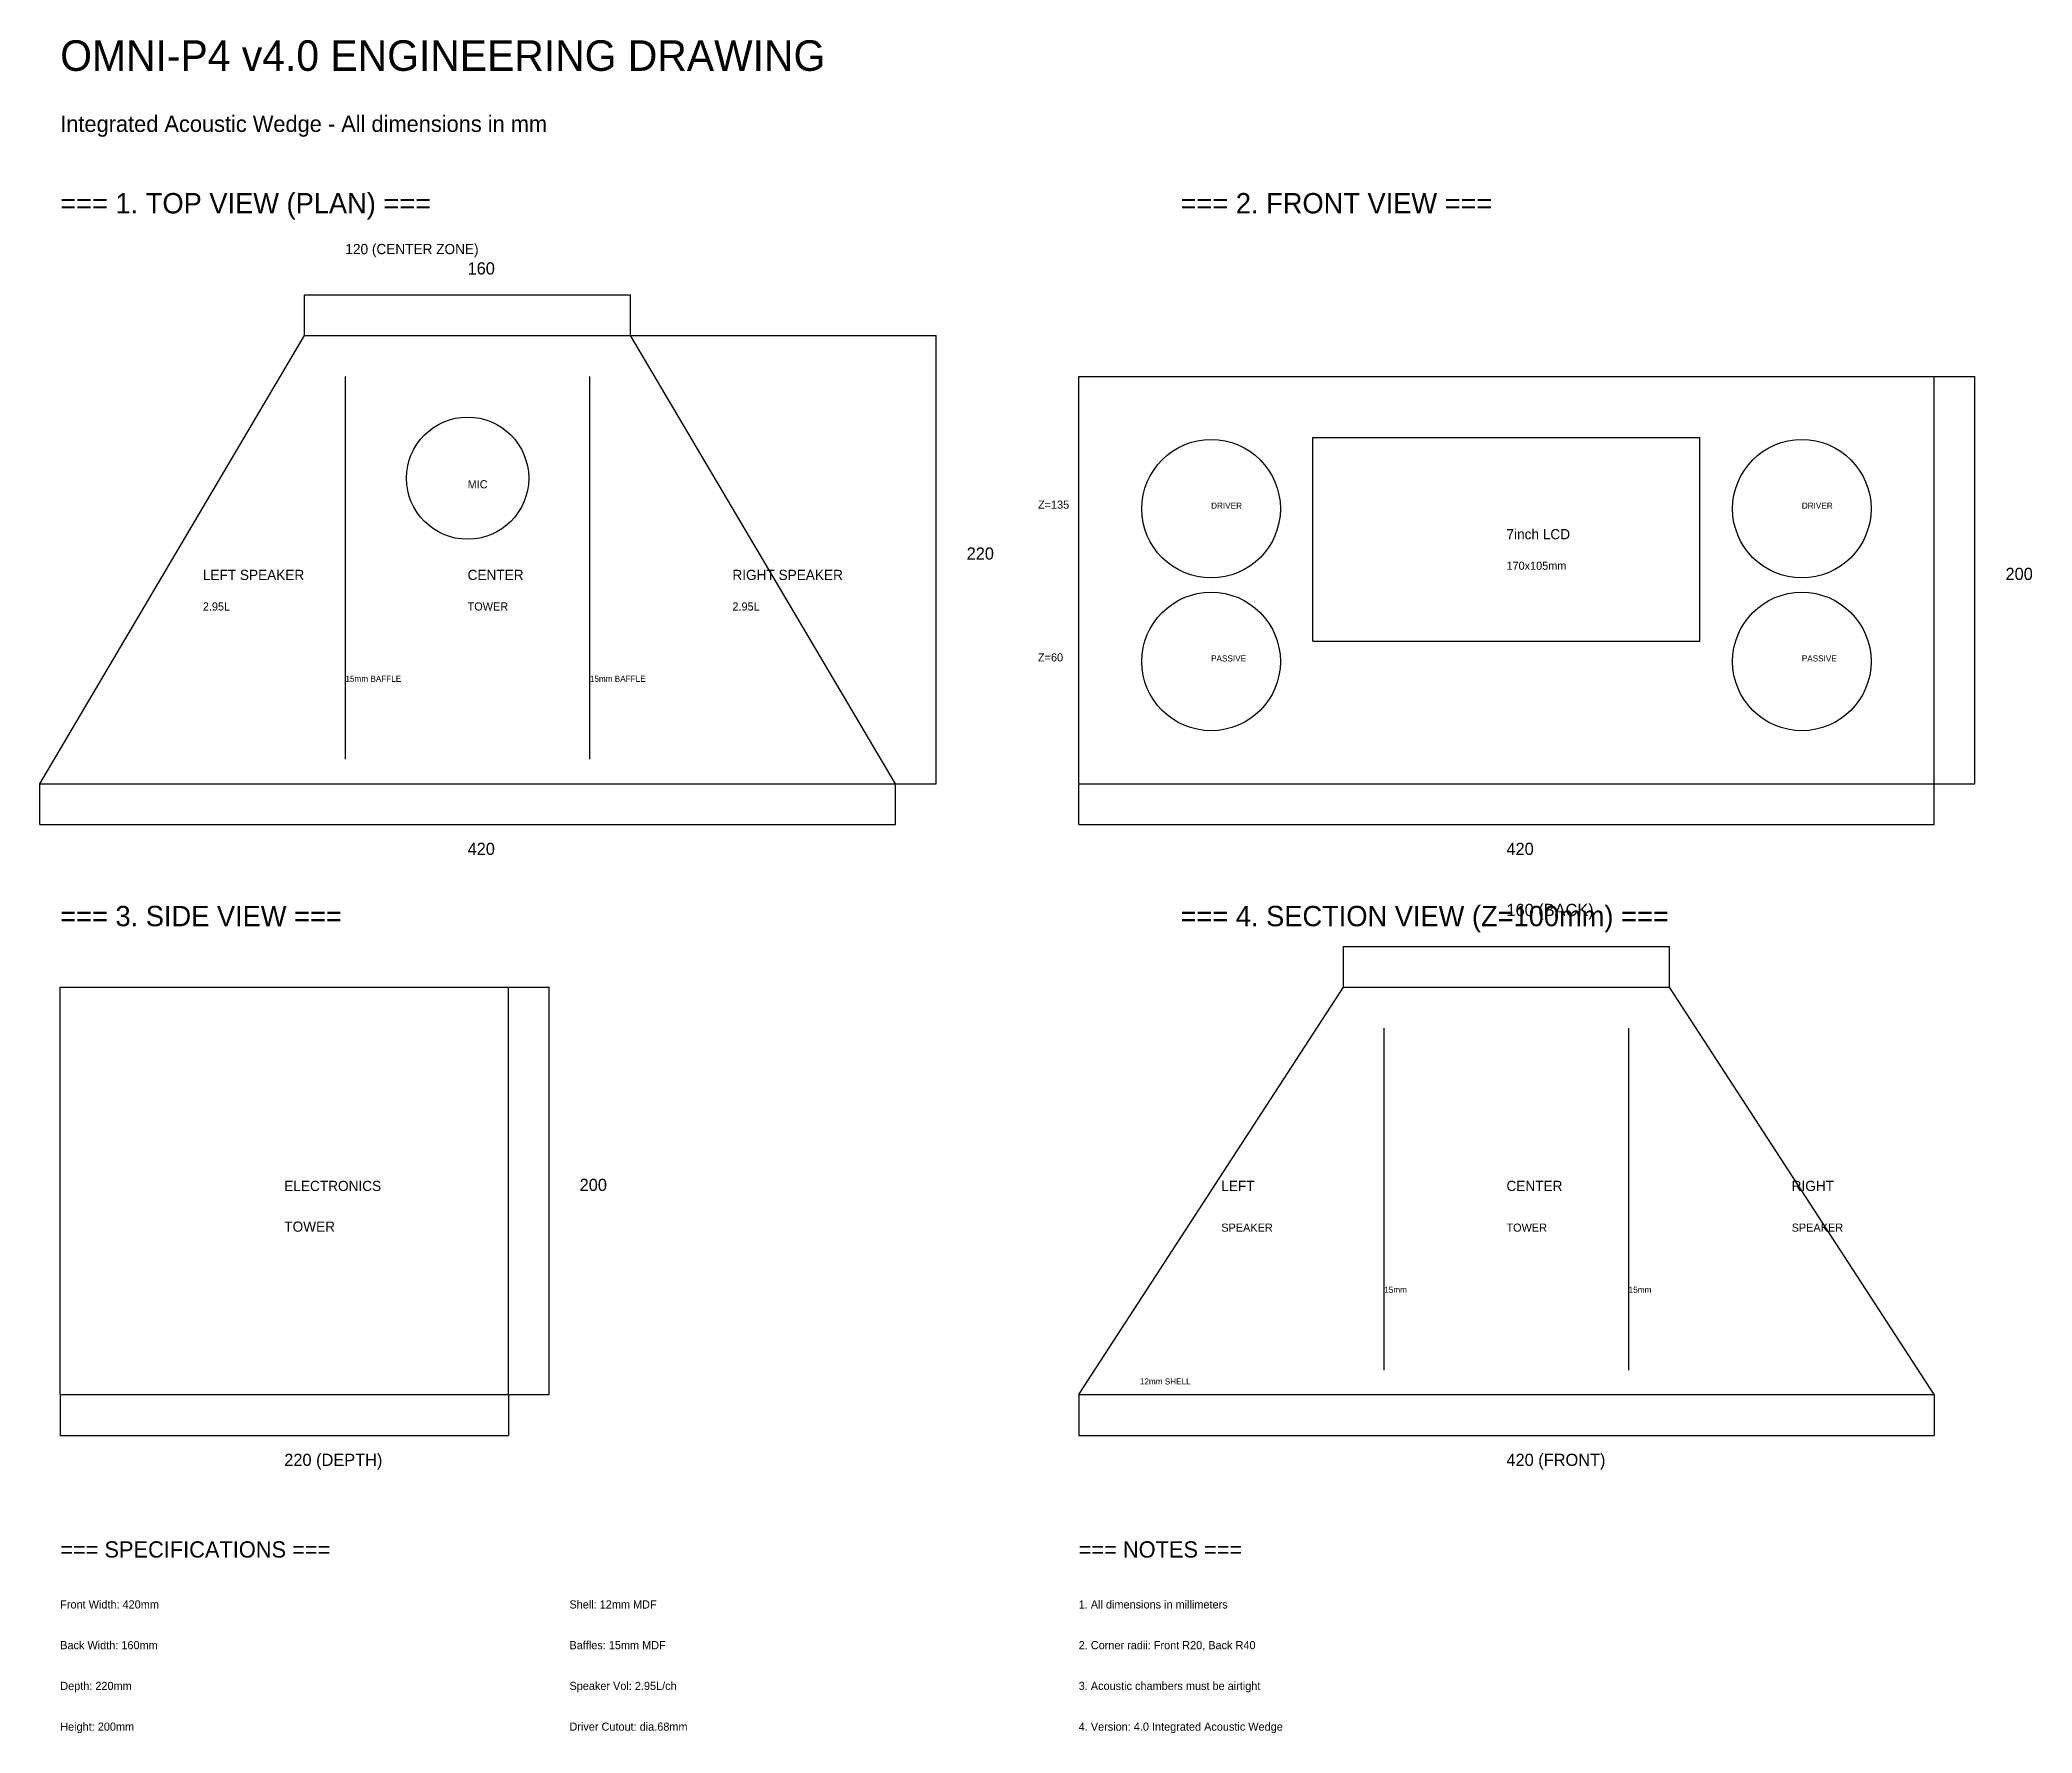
# Model space of a CAD drawing. Extents: x -210 to 768, y -366 to 465.
import ezdxf

# ---------------------------------------------------------------- set-up
doc = ezdxf.new("R2010")
doc.units = 0
doc.layers.get('0').update_dxf_attribs({"linetype": 'CONTINUOUS'})
doc.layers.add('OUTLINE', color=7, linetype='CONTINUOUS')

msp = doc.modelspace()

# ---------------------------------------------------------------- linework, layer by layer
for p, q in [((-80, 340), (80, 340)), ((-80, 320), (-80, 340)), ((80, 320), (80, 340)), ((80, 320), (230, 320)), ((230, 100), (230, 320)), ((720, 300), (740, 300)), ((740, 100), (740, 300)), ((-210, 80), (-210, 100)), ((210, 80), (210, 100)), ((210, 100), (230, 100)), ((300, 80), (300, 100)), ((720, 80), (720, 100)), ((720, 100), (740, 100)), ((-210, 80), (210, 80)), ((300, 80), (720, 80)), ((430, 20), (590, 20)), ((430, 0), (430, 20)), ((590, 0), (590, 20)), ((20, 0), (40, 0)), ((40, -200), (40, 0)), ((-200, -200), (-200, -220)), ((20, -200), (20, -220)), ((20, -200), (40, -200)), ((300, -200), (300, -220)), ((720, -200), (720, -220)), ((-200, -220), (20, -220)), ((300, -220), (720, -220))]:
    msp.add_line(p, q)
at = {"layer": 'OUTLINE'}
for p, q in [((-210, 100), (-80, 320)), ((-80, 320), (80, 320)), ((210, 100), (80, 320)), ((-60, 112), (-60, 300)), ((60, 112), (60, 300)), ((300, 100), (300, 300)), ((300, 300), (720, 300)), ((720, 100), (720, 300)), ((415, 170), (415, 270)), ((415, 270), (605, 270)), ((605, 170), (605, 270)), ((415, 170), (605, 170)), ((-210, 100), (210, 100)), ((300, 100), (720, 100)), ((-200, -200), (-200, 0)), ((-200, 0), (20, 0)), ((20, -200), (20, 0)), ((300, -200), (430, 0)), ((430, 0), (590, 0)), ((720, -200), (590, 0)), ((450, -188), (450, -20)), ((570, -188), (570, -20)), ((-200, -200), (20, -200)), ((300, -200), (720, -200))]:
    msp.add_line(p, q, dxfattribs=at)
for centre, radius in [((0, 250), 30), ((365, 235), 34), ((655, 235), 34), ((365, 160), 34), ((655, 160), 34)]:
    msp.add_circle(centre, radius, dxfattribs=at)

# ---------------------------------------------------------------- texts
for s, height, p in [('OMNI-P4 v4.0 ENGINEERING DRAWING', 15, (-200, 450)), ('Integrated Acoustic Wedge - All dimensions in mm', 8, (-200, 420)), ('=== 1. TOP VIEW (PLAN) ===', 10, (-200, 380)), ('=== 2. FRONT VIEW ===', 10, (350, 380)), ('120 (CENTER ZONE)', 5, (-60, 360)), ('160', 6, (0, 350)), ('MIC', 4, (0, 245)), ('Z=135', 4, (280, 235)), ('DRIVER', 3, (365, 235)), ('DRIVER', 3, (655, 235)), ('7inch LCD', 5, (510, 220)), ('220', 6, (245, 210)), ('170x105mm', 4, (510, 205)), ('200', 6, (755, 200)), ('LEFT SPEAKER', 5, (-130, 200)), ('CENTER', 5, (0, 200)), ('RIGHT SPEAKER', 5, (130, 200)), ('2.95L', 4, (-130, 185)), ('TOWER', 4, (0, 185)), ('2.95L', 4, (130, 185)), ('Z=60', 4, (280, 160)), ('PASSIVE', 3, (365, 160)), ('PASSIVE', 3, (655, 160)), ('15mm BAFFLE', 3, (-60, 150)), ('15mm BAFFLE', 3, (60, 150)), ('420', 6, (0, 65)), ('420', 6, (510, 65)), ('=== 3. SIDE VIEW ===', 10, (-200, 30)), ('=== 4. SECTION VIEW (Z=100mm) ===', 10, (350, 30)), ('160 (BACK)', 6, (510, 35)), ('ELECTRONICS', 5, (-90, -100)), ('200', 6, (55, -100)), ('LEFT', 5, (370, -100)), ('CENTER', 5, (510, -100)), ('RIGHT', 5, (650, -100)), ('TOWER', 5, (-90, -120)), ('SPEAKER', 4, (370, -120)), ('TOWER', 4, (510, -120)), ('SPEAKER', 4, (650, -120)), ('15mm', 3, (450, -150)), ('15mm', 3, (570, -150)), ('12mm SHELL', 3, (330, -195)), ('220 (DEPTH)', 6, (-90, -235)), ('420 (FRONT)', 6, (510, -235)), ('=== SPECIFICATIONS ===', 8, (-200, -280)), ('=== NOTES ===', 8, (300, -280)), ('Front Width: 420mm', 4, (-200, -305)), ('Shell: 12mm MDF', 4, (50, -305)), ('1. All dimensions in millimeters', 4, (300, -305)), ('Back Width: 160mm', 4, (-200, -325)), ('Baffles: 15mm MDF', 4, (50, -325)), ('2. Corner radii: Front R20, Back R40', 4, (300, -325)), ('Depth: 220mm', 4, (-200, -345)), ('Speaker Vol: 2.95L/ch', 4, (50, -345)), ('3. Acoustic chambers must be airtight', 4, (300, -345)), ('Height: 200mm', 4, (-200, -365)), ('Driver Cutout: dia.68mm', 4, (50, -365)), ('4. Version: 4.0 Integrated Acoustic Wedge', 4, (300, -365))]:
    msp.add_text(s, height=height).set_placement(p)

doc.saveas('drawing.dxf')
